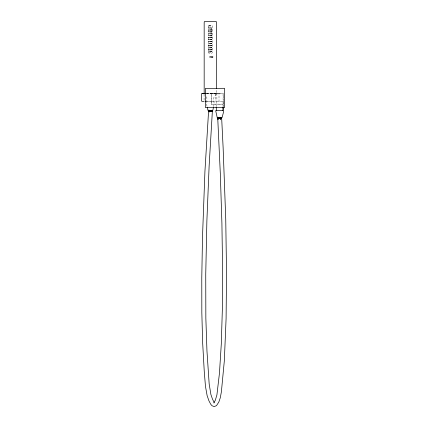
<?xml version="1.0" encoding="UTF-8"?>
<svg xmlns="http://www.w3.org/2000/svg" width="428" height="428" viewBox="0 0 428 428"><rect width="100%" height="100%" fill="white"/><g stroke="black" fill="none" stroke-linecap="round" stroke-linejoin="round"><path stroke-width="0.32" stroke-dasharray="2.14 1.6" d="M208.805 43.693C208.083 42.688 210.549 43.244 208.875 43.752M211.346 30.147L211.908 30.153C211.978 28.532 210.619 30.602 211.865 30.201M211.346 34.015L211.908 34.021C211.09 32.255 211.641 35.347 211.871 33.491M211.346 32.084L211.908 32.089C211.346 30.244 211.207 33.293 211.988 31.736M211.346 35.952L211.908 35.952C211.116 34.192 211.641 37.284 211.871 35.422M211.346 43.683L211.908 43.688C211.041 41.923 211.683 45.015 211.871 43.158M211.346 41.751L211.908 41.757C211.041 39.991 211.683 43.084 211.871 41.222M211.346 47.551L211.908 47.556C211.052 46.021 211.635 48.573 211.988 47.198M211.346 45.619L211.908 45.625C211.052 44.089 211.635 46.641 211.988 45.261M208.72 45.277C209.447 46.524 209.356 44.528 208.837 45.095M208.72 47.208C210.02 48.412 208.254 46.219 209.388 47.101M208.72 49.14C209.447 50.392 209.356 48.396 208.837 48.958M208.72 51.076C209.447 52.328 209.356 50.327 208.837 50.895M213.62 106.609L214.225 103.383L213.84 101.837L213.84 97.584L216.349 94.101L216.547 89.345M219.254 101.201L219.008 101.452L219.008 93.331L219.232 93.486M209.153 35.808L208.885 35.861L209.319 35.775M209.19 39.627L208.885 39.729L209.319 39.643M210.426 37.744L210.164 37.798L210.597 37.712M210.469 39.627L210.164 39.729L210.597 39.643M211.705 37.744L211.437 37.798L211.871 37.712M211.705 39.676L211.437 39.729L211.871 39.643M211.277 37.755C212.823 38.499 211.4 36.391 211.277 37.75M211.871 48.958L211.908 49.488C211.186 48.027 211.55 50.178 211.988 49.129M209.153 30.008L208.885 30.062L209.319 29.976M211.705 28.077L211.437 28.13L211.871 28.045M209.153 33.876L208.885 33.93L209.319 33.844M210.426 31.94L210.164 31.998L210.597 31.907M211.705 33.876L211.437 33.93L211.871 33.844M210.426 41.612L210.164 41.666L210.597 41.575M209.153 45.475L208.885 45.529L209.319 45.443M210.426 43.544L210.164 43.597L210.597 43.512M211.705 41.612L211.437 41.666L211.871 41.575M209.153 47.412L208.885 47.465L209.319 47.38M210.426 45.475L210.164 45.529L210.597 45.443M211.705 43.544L211.437 43.597L211.871 43.512M209.153 49.343L208.885 49.397L209.319 49.311M210.426 47.412L210.164 47.465L210.597 47.38M209.153 51.28L208.885 51.333L209.319 51.248M210.426 49.343L210.164 49.397L210.597 49.311M211.705 47.412L211.437 47.465L211.871 47.38M211.705 51.28L211.437 51.333L211.871 51.248M208.837 27.692C209.415 29.441 209.062 26.434 208.843 28.259M209.324 30.19C209.725 28.703 207.912 30.442 209.313 30.201M209.436 31.726C208.356 30.763 208.987 33.191 209.436 31.736M211.876 28.259C212.277 26.718 210.416 28.59 211.908 28.221M210.597 30.19C210.972 28.719 209.201 30.431 210.592 30.201M208.837 33.491C209.362 35.251 209.174 32.175 208.843 34.058M211.876 30.19L211.871 29.623M208.837 35.422C209.426 37.166 209.083 34.154 208.843 35.995M208.725 37.755C209.854 38.729 209.153 36.278 208.725 37.75M210.116 39.29L209.998 39.686M208.837 41.227C209.431 42.961 209.057 39.975 208.843 41.794M211.94 37.846L211.346 37.883M211.389 39.29L211.277 39.686M211.277 39.692L211.994 39.676L211.4 39.285M211.876 39.858L211.871 39.29M208.773 47.101L208.843 47.594M211.94 49.45L211.346 49.488M208.837 29.623L208.843 30.195M208.837 31.56L208.843 32.127M208.837 37.359L208.875 37.953M216.547 101.452L216.156 101.837L216.156 106.347M208.848 39.285L209.442 39.676L208.725 39.692M210.121 39.285L210.715 39.676L210.004 39.692M215.723 93.331L215.723 101.452M216.894 93.331L216.894 101.452M211.555 93.331L211.132 93.753L211.255 104.421L223.379 104.421L223.245 93.363L206.403 93.331M208.805 25.798L211.908 25.798M208.805 25.964L211.908 25.964M208.805 52.805L211.908 52.805M209.731 57.02L209.864 56.721M210.03 57.122L209.683 57.122C209.174 57.759 210.175 55.485 210.255 57.363M206.633 93.406L215.054 93.406M206.366 93.486L216.167 93.486M205.825 93.582L218.606 93.582M205.338 101.452L222.726 101.452M206.917 101.837L213.802 101.837M223.079 104.122L211.555 104.122L211.555 93.753L223.079 93.753L223.116 106.347M216.076 93.331L216.204 93.331M211.346 39.82L211.908 39.82L211.988 39.462M209.388 45.17L208.805 45.133L208.843 45.662M209.388 49.038L208.805 49.001L208.843 49.53M209.388 50.969L208.805 50.932L208.843 51.462M212.604 57.256L212.855 57.261C212.871 55.763 212.106 57.336 212.465 57.202M212.55 57.245L212.855 57.261M211.871 50.889L211.908 51.424C211.122 49.873 211.593 52.451 211.988 51.06M212.336 57.24L212.973 57.363L212.973 56.55L212.406 56.608L212.234 57.058M211.839 31.533L211.908 32.089M208.843 39.863L208.837 39.29L208.725 39.686M211.839 45.068L211.908 45.625M211.839 47L211.908 47.556M222.731 101.452L223.116 101.837L223.084 106.428M206.296 96.808L206.874 97.584L206.874 101.837L206.489 103.383L207.093 106.609M211.988 29.794L211.908 30.153M211.988 33.662L211.908 34.021M211.988 35.594L211.908 35.952M211.988 41.393L211.908 41.757M211.988 43.33L211.908 43.688M210.71 31.726C209.543 30.768 210.319 33.191 210.715 31.736M210.004 37.755C211.068 38.729 210.469 36.289 209.998 37.75M204.07 94.219L204.07 101.201M211.919 37.402L211.908 37.889L211.908 37.391M208.982 27.906L209.319 28.045L208.885 28.13L209.008 27.874M208.982 31.774C209.233 32.105 209.073 31.752 209.008 31.742M208.982 37.573L209.319 37.712L208.982 37.573M210.26 27.906C210.496 28.243 210.373 27.874 210.287 27.874M210.26 29.837L210.597 29.976L210.164 30.062L210.287 29.81M208.982 41.441L209.319 41.575L208.982 41.441M208.982 43.372L209.319 43.512L208.982 43.372M210.26 33.705C210.635 34.17 210.266 33.598 210.287 33.673M210.26 35.642L210.597 35.775L210.26 35.642M211.534 29.837L211.871 29.976L211.534 29.837M211.534 31.774L211.871 31.907L211.534 31.774M211.534 35.642L211.871 35.775L211.534 35.642M210.26 51.109L210.597 51.248L210.164 51.333L210.287 51.076M211.534 49.177L211.871 49.311L211.534 49.177M209.998 27.874C210.389 29.291 211.138 26.921 210.004 27.857M209.998 33.673C210.399 35.107 211.127 32.678 209.998 33.673M209.998 35.604C210.383 37.033 211.143 34.636 210.004 35.594M209.998 41.409C210.383 42.827 211.148 40.446 210.004 41.393M209.998 43.34C210.383 44.763 211.148 42.383 210.004 43.33M209.998 45.277C210.389 46.689 211.138 44.325 210.004 45.261M209.998 47.208C210.389 48.626 211.138 46.256 210.004 47.198M209.998 49.14C210.389 50.558 211.138 48.193 210.004 49.129M209.998 51.076C210.389 52.494 211.138 50.124 210.004 51.06M208.345 25.964L208.308 52.612C208.832 53.741 211.881 53.741 212.406 52.612L212.406 26.151L211.908 25.653L208.345 25.964M211.56 45.277L211.437 45.529L211.871 45.443L211.587 45.266M210.956 56.55L210.276 56.55L210.555 57.363L210.956 56.55M211.475 56.55L210.988 57.363L211.475 57.363L211.475 56.55M212.074 56.55L211.609 56.55L211.956 57.261L211.598 57.363L212.074 57.363L212.074 56.55"/><path stroke-width="0.64" d="M209.292 110.269L209.271 111.071L209.891 110.306M208.671 111.317L208.725 110.237M212.053 110.574L211.641 110.772L211.662 110.435M213.963 402.004L212.539 399.265L210.913 394.562L209.18 384.077L206.959 350.987L205.847 318.143L205.745 274.171L206.879 220.998L209.126 166.085L212.358 111.296L208.586 111.039L204.932 171.382L202.487 237.396L201.781 277.804L201.834 312.708L202.615 342.036L204.252 371.413L205.467 386.345L207.12 395.584L208.944 400.843L210.699 404.192L211.972 405.712L214.15 406.6L216.504 405.648L218.831 402.036L220.292 397.767L221.394 391.748L224.342 360.702L226.096 318.464L226.524 272.577L225.749 219.382L223.132 147.874L221.688 118.54L221.11 118.529M208.725 111.526L209.051 110.258M214.348 402.716L213.914 403.01M210.806 111.275L211.159 110.74L210.442 110.633M218.21 117.743L218.093 118.519L217.713 117.598L217.809 118.005L218.109 117.786L218.248 118.781L218.21 117.802L218.735 118.759L218.981 117.775L219.35 118.695L219.644 117.743L220.297 117.705L220.623 119.348L220.597 117.684L220.875 119.305M208.714 111.317L208.859 110.247L209.517 110.301L209.469 112.045L209.822 110.317L210.153 110.338L210.405 111.687L210.49 110.365L210.742 111.66L210.822 110.381L211.009 111.649L211.132 110.403L211.106 111.649L211.416 110.419L211.641 110.772M211.7 111.51L212.063 110.456L211.94 111.547L211.705 110.429M213.502 107.251L212.791 110.344M205.237 101.201L204.991 101.452L205.74 101.452M201.46 93.582L201.46 101.201M220.297 117.609L220.078 118.583L219.997 118.091M208.709 110.012L208.586 110.419L208.891 110.36M222.731 110.734L223.116 109.573L223.09 106.995M222.036 117.695L223.582 111.89L223.582 110.734L223.116 110.344L216.167 110.344L215.696 110.734L217.242 117.695M213.877 402.748L215.236 400.458L216.916 394.921L219.457 373.163L221.292 344L222.357 309.214L222.581 268.928L221.907 223.143L220.318 173.693L217.766 118.743L218.97 118.631M221.688 118.54L217.766 118.743M211.427 110.809L211.935 110.718M220.495 117.7L219.345 117.657L219.644 117.641L219.725 118.529M219.345 117.657L219.644 117.641M211.887 111.013L208.404 110.879L209.447 111.066M220.864 118.096L220.853 117.593M202.086 93.331L203.931 93.331M205.103 93.486L205.633 93.486M202.107 93.582L205.884 93.582M202.086 101.452L203.931 101.452M205.638 107.332L224.358 107.332M219.628 118.422L218.232 118.412L221.367 118.363L221.324 117.593L221.378 118.583M220.746 118.337L221.362 118.23M210.399 111.173L211.148 111.221M211.785 111.248L212.358 111.296M208.436 111.034L209.057 111.018M221.255 118.684L221.228 117.625L220.853 117.663L220.912 118.754M221.228 117.78L221.527 117.893L221.233 117.78L221.287 118.69M216.547 110.734L216.156 106.995M207.922 110.344L207.211 107.251M219.302 117.663L219.548 118.535M218.424 117.721L218.687 118.904L218.681 117.7M221.399 118.674L221.356 117.598L221.335 118.695M223.084 107.059L223.09 109.573M224.668 107.332L224.668 88.612L224.358 88.302L205.419 88.393L205.328 107.332M216.547 88.682L216.466 21.94L215.963 21.4L204.755 21.4L204.247 21.94L204.167 22.946L204.167 93.331M218.05 117.759L218.039 119.401L218.05 117.796M211.988 110.659L211.94 111.547L211.988 110.659M217.991 118.465L217.922 117.786L217.975 118.898L217.954 117.775L217.991 118.465"/></g></svg>
